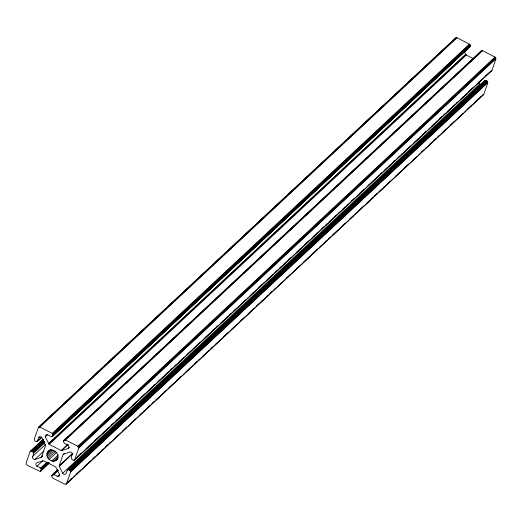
<?xml version="1.0" encoding="UTF-8"?>
<svg xmlns="http://www.w3.org/2000/svg" width="522" height="522" viewBox="0 0 522 522"><rect width="100%" height="100%" fill="white"/><g stroke="black" fill="none" stroke-linecap="round" stroke-linejoin="round"><path stroke-width="0.78" d="M49.075 463.288L40.729 471.072L39.887 471.353L27.431 465.33L26.576 464.652L26.1 463.255L29.852 451.974C32.684 448.555 34.889 454.871 32.299 456.783A2.297 1.899 47 0 0 34.883 459.432L40.97 457.422L42.55 456.111M41.78 437.116C40.638 439.596 34.367 444.555 34.328 438.865L38.491 427.342L455.68 38.002L457.461 37.943L469.833 44.429L470.315 45.832L470.028 46.673L52.533 436.32L51.221 436.549L47.482 434.728A2.297 1.899 47 0 0 45.31 436.888L49.12 444.366L60.728 450.31L62.118 450.447L68.206 448.463A2.297 1.899 47 0 0 67.919 445.064C66.34 444.32 62.483 443.106 63.775 440.568L481.271 50.928L483.052 50.869L495.424 57.348L495.815 59.195L491.946 70.418L74.457 460.065C71.227 461.435 70.503 456.267 72.519 454.558A2.297 1.899 47 0 0 69.935 451.908L63.149 454.427L59.371 465.265L59.488 466.675L62.64 473.323A2.297 1.899 47 0 0 66 473.669L67.514 470.022L484.703 80.682C486.184 79.722 488.201 81.53 487.672 83.135L483.816 94.351L66.32 483.998L64.539 484.057L52.963 478.224C48.957 474.726 55.208 473.48 57.329 476.612A2.297 1.899 47 0 0 59.501 474.452L55.691 466.975L44.089 461.037L42.693 460.893L36.605 462.877A2.297 1.899 47 0 0 36.899 466.276C38.556 466.759 42.837 468.743 40.729 471.072M52.533 436.32L53.087 434.689L51.854 433.116L40.272 427.283L38.491 427.342M67.514 470.022C69.002 469.069 71.012 470.87 70.49 472.475L66.32 483.998M63.775 440.568L64.474 440.066L65.87 440.209L77.386 446.01L78.509 447.126L78.633 448.535L74.457 460.065M47.287 452.678C44.605 458.427 54.236 464.932 57.531 458.662C60.206 452.913 50.569 446.421 47.287 452.678L50.262 449.899M40.005 436.562L38.817 437.671L37.297 441.318M455.158 38.752L455.68 38.002M484.194 81.38L484.703 80.682M41.362 457.22L45.525 445.625L42.178 438.017A2.297 1.899 47 0 0 38.817 437.671M470.028 46.673L464.56 51.626M481.271 50.928L478.296 54.301M491.946 70.418L482.308 79.266M483.816 94.351L472.39 104.87M38.184 427.648L455.373 38.308M38.882 427.146L456.071 37.799M39.333 427.068L456.515 37.728M39.809 427.113L456.991 37.773M37.055 441.038L38.25 439.922M36.905 441.514L41.675 437.064M45.31 436.888L47.691 434.663M30.054 451.582L43.163 439.348M30.752 451.08L43.267 439.4M31.196 451.001L43.117 439.876M31.672 451.047L43.594 439.922M32.142 451.223L43.463 440.653M32.573 451.504L43.9 440.933M52.285 433.397L469.474 44.057M32.938 451.876L44.266 441.312M52.65 433.775L469.833 44.429M33.212 452.32L44.533 441.749M52.924 434.213L470.107 44.872M33.375 452.796L44.696 442.225M53.087 434.689L470.27 45.349M33.415 453.272L44.742 442.708M51.691 436.594L470.315 45.832M53.042 435.622L470.231 46.282M52.141 436.516L64.062 425.391M65.257 424.282L72.408 417.607M73.595 416.491L118.892 374.222M120.086 373.113L127.237 366.437M128.425 365.322L181.473 315.823M183.261 314.153L236.303 264.647M237.49 263.538L291.132 213.478M292.32 212.369L345.362 162.864M347.156 161.2L354.308 154.525M355.495 153.409L400.198 111.695M401.385 110.586L409.137 103.349M410.325 102.24L455.027 60.526M456.215 59.41L463.366 52.735M32.299 456.783L45.407 444.548M48.487 443.55L465.67 54.21L464.247 51.202M48.761 443.987L465.944 54.647L465.67 54.21M49.12 444.366L466.309 55.025L473.722 58.842M34.883 459.432L43.822 451.086M40.97 457.422L42.758 455.752M47.991 451.55L50.19 449.599M46.908 453.957L51.678 449.507M46.928 455.406L52.885 449.84M63.573 440.966L481.662 50.725M64.924 439.987L482.113 50.647M36.899 466.276L42.856 460.717M63.495 441.416L65.283 439.746M70.646 434.741L73.622 431.962M78.391 427.511L81.967 424.171M87.331 419.166L90.313 416.386M96.27 410.821L98.651 408.596M105.809 401.927L106.997 400.811M109.979 398.032L111.173 396.916M117.724 390.802L119.512 389.131M125.476 383.572L127.857 381.347M133.221 376.336L136.797 373.002M142.16 367.997L145.142 365.217M151.099 359.651L153.488 357.426M160.039 351.313L161.827 349.642M164.808 346.862L166.003 345.747M168.978 342.967L170.172 341.851M172.554 339.626L174.341 337.962M180.305 332.397L182.687 330.172M188.05 325.167L191.032 322.387M196.396 317.383L199.378 314.603M205.335 309.037L207.717 306.812M214.868 300.137L216.656 298.473M219.638 295.687L220.832 294.578M223.807 291.798L225.002 290.682M227.39 288.457L229.178 286.793M235.135 281.227L237.517 279.002M242.88 273.998L245.862 271.218M251.226 266.213L254.207 263.427M260.165 257.868L262.546 255.643M269.104 249.523L270.892 247.859M273.874 245.072L275.068 243.963M281.619 237.843L284.007 235.618M289.371 230.613L292.346 227.833M297.116 223.383L300.692 220.049M305.461 215.599L309.037 212.258M314.994 206.699L317.383 204.474M323.934 198.353L325.721 196.683M328.703 193.903L329.897 192.794M332.873 190.015L334.067 188.899M336.449 186.674L338.236 185.003M344.2 179.444L346.582 177.219M351.945 172.214L354.927 169.435M360.291 164.423L363.867 161.089M369.23 156.085L372.212 153.305M378.169 147.739L380.551 145.514M383.533 142.734L384.727 141.619M387.702 138.839L388.897 137.73M391.278 135.505L393.066 133.834M399.03 128.275L401.411 126.05M406.775 121.045L409.757 118.259M414.527 113.809L418.102 110.475M424.06 104.915L426.441 102.69M432.999 96.57L435.381 94.345M438.363 91.565L439.557 90.45M441.938 88.225L443.726 86.561M446.114 84.336L447.902 82.665M453.859 77.099L456.241 74.881M461.605 69.87L464.587 67.09M469.356 62.64L472.932 59.306M47.326 456.867L53.877 450.747M65.4 440.039L482.582 50.699M48.063 458.244L55.815 451.015M49.107 459.445L56.852 452.215M40.481 468.156L47.039 462.035M40.846 468.528L47.404 462.414M41.121 468.971L47.672 462.851M61.198 450.479L67.756 444.359M41.284 469.448L48.435 462.773M61.674 450.525L68.225 444.411M41.323 469.924L49.068 462.694M42.275 469.128L44.657 466.903M46.445 465.232L48.827 463.007M40.338 471.275L48.983 463.144M51.73 461.017L58.281 454.897M53.179 461.265L57.942 456.815M54.569 461.135L58.144 457.801M68.206 448.463L69.4 447.354M55.815 460.632L57.603 458.962M63.149 454.427L64.336 453.311M77.869 446.31L495.058 56.97M78.235 446.688L495.424 57.348M78.509 447.126L495.698 57.785M59.286 465.715L72.401 453.481M78.672 447.602L495.861 58.262M59.325 466.198L73.034 453.403M78.711 448.085L495.9 58.745M52.278 475.02L57.642 470.015M51.972 475.327L57.935 469.767M51.769 475.718L57.733 470.159M53.12 474.746L57.89 470.296M53.596 474.798L58.36 470.348M77.785 456.45L81.36 453.109M86.13 448.659L90.9 444.209M94.475 440.875L99.839 435.87M102.821 433.084L105.796 430.304M106.99 429.195L108.778 427.525M111.16 425.299L113.548 423.074M115.336 421.404L117.718 419.179M119.505 417.515L121.293 415.845M123.675 413.62L127.251 410.285M132.621 405.274L136.196 401.94M140.96 397.49L145.136 393.595M149.305 389.706L154.669 384.694M157.651 381.915L160.626 379.135M161.82 378.019L163.608 376.355M165.989 374.13L168.378 371.905M170.165 370.235L172.547 368.01M174.335 366.34L176.123 364.676M178.511 362.451L181.486 359.671M182.68 358.555L183.875 357.446M186.85 354.66L191.62 350.21M195.195 346.876L199.965 342.425M204.135 338.53L208.904 334.08M212.48 330.746L215.462 327.966M216.65 326.85L217.844 325.741M220.826 322.961L223.207 320.736M224.995 319.066L227.377 316.841M229.165 315.171L230.952 313.5M233.341 311.282L236.316 308.495M241.679 303.491L245.255 300.157M250.025 295.706L254.201 291.811M258.37 287.916L263.734 282.911M266.716 280.131L269.691 277.352M270.885 276.236L272.673 274.572M275.055 272.347L277.443 270.122M279.825 267.897L281.612 266.227M283.994 264.002L285.188 262.886M288.17 260.106L290.552 257.881M296.516 252.322L300.091 248.981M304.855 244.537L309.031 240.642M313.2 236.747L317.97 232.297M321.545 228.962L324.521 226.183M325.715 225.067L326.909 223.958M329.884 221.171L332.273 218.946M334.06 217.282L336.442 215.057M338.23 213.387L340.018 211.717M342.406 209.492L345.381 206.712M346.575 205.603L347.769 204.487M351.345 201.153L354.321 198.367M359.684 193.362L363.86 189.473M368.03 185.578L372.799 181.127M376.375 177.793L379.35 175.007M380.545 173.898L381.739 172.782M384.721 170.002L387.102 167.777M388.89 166.107L390.678 164.443M393.059 162.218L394.847 160.548M397.235 158.323L400.211 155.543M401.405 154.427L402.599 153.318M405.574 150.538L410.344 146.088M413.92 142.747L418.089 138.859M422.265 134.963L426.435 131.068M431.205 126.618L434.187 123.838M435.374 122.729L436.568 121.613M439.55 118.833L441.932 116.608M443.72 114.938L445.507 113.274M447.889 111.049L449.677 109.379M452.065 107.154L454.447 104.929M456.235 103.258L457.429 102.149M460.404 99.363L463.386 96.583M468.749 91.578L472.925 87.683M477.095 83.794L481.865 79.344M485.44 76.003L491.248 70.92M74.065 460.26L90.156 445.246M91.35 444.131L144.985 394.077M146.18 392.962L153.331 386.287M154.519 385.177L208.161 335.117M209.355 334.008L254.051 292.287M255.245 291.178L262.396 284.503M263.584 283.394L308.88 241.118M310.075 240.009L317.226 233.334M318.413 232.218L363.71 189.949M364.904 188.84L372.055 182.165M373.243 181.049L426.291 131.551M428.079 129.88L435.231 123.205M436.418 122.096L481.121 80.375M57.329 476.612L59.717 474.387M62.64 473.323L479.822 83.983L478.876 81.987M67.207 470.329L484.396 80.988M67.906 469.826L485.095 80.486M68.356 469.748L485.538 80.408M68.826 469.793L486.015 80.453M69.296 469.97L486.484 80.629M69.733 470.25L486.915 80.91M70.098 470.622L487.28 81.282M70.366 471.066L487.555 81.726M70.529 471.542L487.718 82.202M70.574 472.025L487.757 82.678M67.867 482.047L72.036 478.159M76.212 474.263L80.975 469.813M84.551 466.479L87.533 463.693M88.727 462.583L90.515 460.913M92.896 458.688L95.285 456.463M97.072 454.799L99.454 452.574M101.242 450.904L103.03 449.233M105.411 447.008L108.393 444.229M109.587 443.119L110.775 442.003M114.351 438.669L117.333 435.883M122.696 430.878L126.866 426.989M131.042 423.094L135.811 418.644M139.387 415.303L142.362 412.524M143.557 411.414L144.751 410.299M147.726 407.519L150.114 405.294M151.902 403.623L154.284 401.398M156.071 399.735L157.859 398.064M160.241 395.839L163.223 393.059M164.417 391.944L165.605 390.834M168.586 388.055L173.356 383.605M176.932 380.264L181.101 376.375M185.277 372.48L190.641 367.475M194.217 364.134L197.192 361.354M198.386 360.245L199.58 359.129M202.556 356.35L204.944 354.125M206.732 352.454L208.519 350.784M210.901 348.559L212.689 346.895M215.077 344.67L217.459 342.445M219.247 340.775L220.441 339.665M223.416 336.879L228.186 332.429M231.761 329.095L235.931 325.199M240.107 321.311L244.87 316.861M248.446 313.52L253.809 308.515M256.791 305.735L259.773 302.956M260.967 301.84L263.349 299.615M265.731 297.39L267.518 295.726M269.907 293.501L272.288 291.276M274.076 289.606L275.27 288.49M278.246 285.71L281.227 282.931M286.591 277.926L290.167 274.585M294.937 270.135L299.706 265.685M303.282 262.351L308.646 257.346M311.621 254.566L314.603 251.78M315.797 250.671L317.585 249.001M319.966 246.775L322.348 244.55M324.136 242.887L326.524 240.662M328.312 238.991L330.1 237.321M332.481 235.096L337.845 230.091M341.421 226.757L344.996 223.416M349.766 218.966L353.936 215.071M358.112 211.182L363.475 206.177M366.451 203.391L369.432 200.611M370.627 199.502L372.414 197.831M374.796 195.606L377.178 193.381M378.965 191.711L381.354 189.486M383.141 187.822L384.336 186.706M387.311 183.927L390.293 181.147M395.656 176.142L399.826 172.247M404.002 168.352L408.765 163.901M412.341 160.567L415.917 157.226M421.28 152.222L423.668 149.997M425.456 148.326L426.65 147.217M429.626 144.437L431.413 142.767M433.802 140.542L436.183 138.317M437.971 136.647L439.165 135.537M442.141 132.758L445.122 129.978M450.486 124.967L454.062 121.633M458.831 117.182L463.001 113.287M467.177 109.398L472.541 104.387M475.516 101.607L478.498 98.828M479.692 97.718L481.48 96.048M65.929 484.201L71.892 478.635M73.08 477.526L80.231 470.851M81.425 469.735L126.722 427.466M127.916 426.35L135.067 419.681M136.255 418.566L189.297 369.067M191.085 367.397L244.126 317.891M245.32 316.782L298.962 266.722M300.15 265.613L353.792 215.553M354.98 214.438L362.131 207.769M363.325 206.653L408.021 164.939M409.215 163.823L416.961 156.593M418.155 155.484L462.857 113.77M464.045 112.654L471.196 105.979M468.88 47.254L469.33 47.176M482.667 94.932L483.118 94.854M465.944 54.647L466.309 55.025M480.925 84.845A2.297 1.899 47 0 1 479.822 83.983"/></g></svg>
